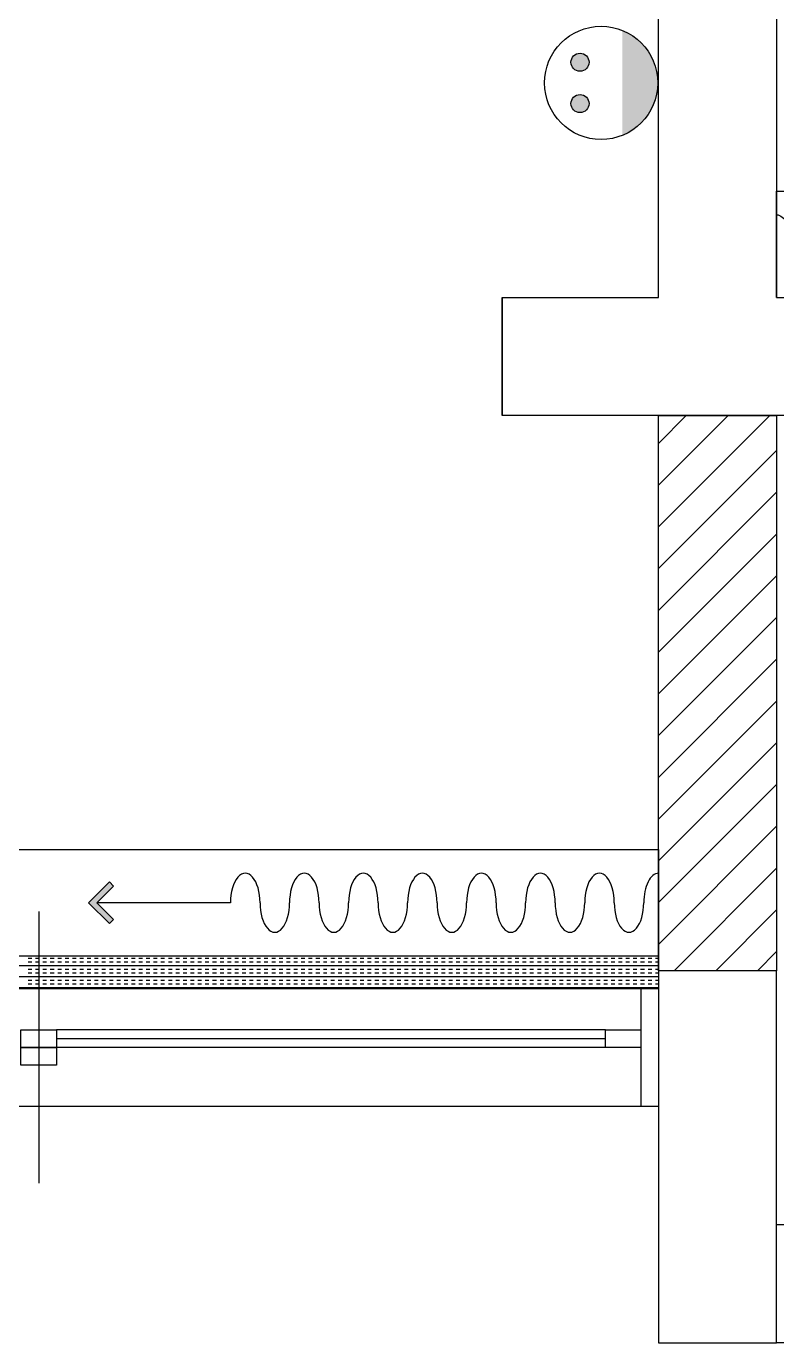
# Model space of a CAD drawing. Header units: inches. Extents: x 88414 to 587042, y -693500 to 27778.
# Drawn here: x 140747 to 142018, y -1201 to 1028 of the extents above; entities that cross this region are included whole.
import ezdxf

# ---------------------------------------------------------------- set-up
doc = ezdxf.new("R2010")
doc.units = ezdxf.units.IN
doc.header["$LTSCALE"] = 50
doc.header["$MEASUREMENT"] = 0
for name, color, linetype in [('01. F-소품', 3, 'Continuous'), ('03-WAL NEW', 3, 'Continuous'), ('06-LIGHT', 4, 'Continuous'), ('3.기호.계단선', 30, 'Continuous'), ('RC-LIGHT', 7, 'Continuous'), ('도면층2', 2, 'Continuous'), ('도면층4', 4, 'Continuous'), ('도면층5', 5, 'Continuous'), ('설비', 140, 'Continuous')]:
    doc.layers.add(name, color=color, linetype=linetype)

# ---------------------------------------------------------------- blocks, each defined once
blk = doc.blocks.new('FFFL2')
at = {"layer": '03-WAL NEW', "color": 8, "linetype": 'Continuous'}
for p, q in [((141817.8, 321.7), (141864.8, 368.7)), ((141817.8, 251), (141935.5, 368.7)), ((141817.8, 180.3), (142006.2, 368.7)), ((141817.8, 109.6), (142017.8, 309.6)), ((141817.8, 38.9), (142017.8, 238.9)), ((141817.8, -31.8), (142017.8, 168.2)), ((141817.8, -102.5), (142017.8, 97.5)), ((141817.8, -173.2), (142017.8, 26.8)), ((141817.8, -244), (142017.8, -44)), ((141817.8, -314.7), (142017.8, -114.7)), ((141817.8, -385.4), (142017.8, -185.4)), ((141817.8, -456.1), (142017.8, -256.1)), ((141817.8, -526.8), (142017.8, -326.8)), ((141844, -571.3), (142017.8, -397.5)), ((141914.7, -571.3), (142017.8, -468.2)), ((141985.4, -571.3), (142017.8, -538.9))]:
    blk.add_line(p, q, dxfattribs=at)
at = {"layer": '03-WAL NEW', "color": 8}
for p, q in [((141817.8, -571.3), (141817.8, 368.7)), ((141817.8, 368.7), (142017.8, 368.7)), ((142017.8, 368.7), (142017.8, -571.3)), ((142017.8, -571.3), (141817.8, -571.3))]:
    blk.add_line(p, q, dxfattribs=at)
at = {"layer": '3.기호.계단선', "color": 8}
for p, q in [((138797.8, -546.3), (141817.8, -546.3)), ((141817.8, -546.3), (141817.8, -601.3)), ((141817.8, -601.3), (138797.8, -601.3))]:
    blk.add_line(p, q, dxfattribs=at)
at = {"layer": '3.기호.계단선', "color": 8, "linetype": 'Continuous'}
for p, q in [((140750, -550), (140756.2, -550)), ((140750, -556.2), (140756.2, -556.2)), ((140762.5, -550), (140768.8, -550)), ((140762.5, -556.2), (140768.8, -556.2)), ((140775, -550), (140781.2, -550)), ((140775, -556.2), (140781.2, -556.2)), ((140787.5, -550), (140793.8, -550)), ((140787.5, -556.2), (140793.8, -556.2)), ((140800, -550), (140806.2, -550)), ((140800, -556.2), (140806.2, -556.2)), ((140812.5, -550), (140818.8, -550)), ((140812.5, -556.2), (140818.8, -556.2)), ((140825, -550), (140831.2, -550)), ((140825, -556.2), (140831.2, -556.2)), ((140837.5, -550), (140843.8, -550)), ((140837.5, -556.2), (140843.8, -556.2)), ((140850, -550), (140856.2, -550)), ((140850, -556.2), (140856.2, -556.2)), ((140862.5, -550), (140868.8, -550)), ((140862.5, -556.2), (140868.8, -556.2)), ((140875, -550), (140881.2, -550)), ((140875, -556.2), (140881.2, -556.2)), ((140887.5, -550), (140893.8, -550)), ((140887.5, -556.2), (140893.8, -556.2)), ((140900, -550), (140906.2, -550)), ((140900, -556.2), (140906.2, -556.2)), ((140912.5, -550), (140918.8, -550)), ((140912.5, -556.2), (140918.8, -556.2)), ((140925, -550), (140931.2, -550)), ((140925, -556.2), (140931.2, -556.2)), ((140937.5, -550), (140943.8, -550)), ((140937.5, -556.2), (140943.8, -556.2)), ((140950, -550), (140956.2, -550)), ((140950, -556.2), (140956.2, -556.2)), ((140962.5, -550), (140968.8, -550)), ((140962.5, -556.2), (140968.8, -556.2)), ((140975, -550), (140981.2, -550)), ((140975, -556.2), (140981.2, -556.2)), ((140987.5, -550), (140993.8, -550)), ((140987.5, -556.2), (140993.8, -556.2)), ((141000, -550), (141006.2, -550)), ((141000, -556.2), (141006.2, -556.2)), ((141012.5, -550), (141018.8, -550)), ((141012.5, -556.2), (141018.8, -556.2)), ((141025, -550), (141031.2, -550)), ((141025, -556.2), (141031.2, -556.2)), ((141037.5, -550), (141043.8, -550)), ((141037.5, -556.2), (141043.8, -556.2)), ((141050, -550), (141056.2, -550)), ((141050, -556.2), (141056.2, -556.2)), ((141062.5, -550), (141068.8, -550)), ((141062.5, -556.2), (141068.8, -556.2)), ((141075, -550), (141081.2, -550)), ((141075, -556.2), (141081.2, -556.2)), ((141087.5, -550), (141093.8, -550)), ((141087.5, -556.2), (141093.8, -556.2)), ((141100, -550), (141106.2, -550)), ((141100, -556.2), (141106.2, -556.2)), ((141112.5, -550), (141118.8, -550)), ((141112.5, -556.2), (141118.8, -556.2)), ((141125, -550), (141131.2, -550)), ((141125, -556.2), (141131.2, -556.2)), ((141137.5, -550), (141143.8, -550)), ((141137.5, -556.2), (141143.8, -556.2)), ((141150, -550), (141156.2, -550)), ((141150, -556.2), (141156.2, -556.2)), ((141162.5, -550), (141168.8, -550)), ((141162.5, -556.2), (141168.8, -556.2)), ((141175, -550), (141181.2, -550)), ((141175, -556.2), (141181.2, -556.2)), ((141187.5, -550), (141193.8, -550)), ((141187.5, -556.2), (141193.8, -556.2)), ((141200, -550), (141206.2, -550)), ((141200, -556.2), (141206.2, -556.2)), ((141212.5, -550), (141218.8, -550)), ((141212.5, -556.2), (141218.8, -556.2)), ((141225, -550), (141231.2, -550)), ((141225, -556.2), (141231.2, -556.2)), ((141237.5, -550), (141243.8, -550)), ((141237.5, -556.2), (141243.8, -556.2)), ((141250, -550), (141256.2, -550)), ((141250, -556.2), (141256.2, -556.2)), ((141262.5, -550), (141268.8, -550)), ((141262.5, -556.2), (141268.8, -556.2)), ((141275, -550), (141281.2, -550)), ((141275, -556.2), (141281.2, -556.2)), ((141287.5, -550), (141293.8, -550)), ((141287.5, -556.2), (141293.8, -556.2)), ((141300, -550), (141306.2, -550)), ((141300, -556.2), (141306.2, -556.2)), ((141312.5, -550), (141318.8, -550)), ((141312.5, -556.2), (141318.8, -556.2)), ((141325, -550), (141331.2, -550)), ((141325, -556.2), (141331.2, -556.2)), ((141337.5, -550), (141343.8, -550)), ((141337.5, -556.2), (141343.8, -556.2)), ((141350, -550), (141356.2, -550)), ((141350, -556.2), (141356.2, -556.2)), ((141362.5, -550), (141368.8, -550)), ((141362.5, -556.2), (141368.8, -556.2)), ((141375, -550), (141381.2, -550)), ((141375, -556.2), (141381.2, -556.2)), ((141387.5, -550), (141393.8, -550)), ((141387.5, -556.2), (141393.8, -556.2)), ((141400, -550), (141406.2, -550)), ((141400, -556.2), (141406.2, -556.2)), ((141412.5, -550), (141418.8, -550)), ((141412.5, -556.2), (141418.8, -556.2)), ((141425, -550), (141431.2, -550)), ((141425, -556.2), (141431.2, -556.2)), ((141437.5, -550), (141443.8, -550)), ((141437.5, -556.2), (141443.8, -556.2)), ((141450, -550), (141456.2, -550)), ((141450, -556.2), (141456.2, -556.2)), ((141462.5, -550), (141468.8, -550)), ((141462.5, -556.2), (141468.8, -556.2)), ((141475, -550), (141481.2, -550)), ((141475, -556.2), (141481.2, -556.2)), ((141487.5, -550), (141493.8, -550)), ((141487.5, -556.2), (141493.8, -556.2)), ((141500, -550), (141506.2, -550)), ((141500, -556.2), (141506.2, -556.2)), ((141512.5, -550), (141518.8, -550)), ((141512.5, -556.2), (141518.8, -556.2)), ((141525, -550), (141531.2, -550)), ((141525, -556.2), (141531.2, -556.2)), ((141537.5, -550), (141543.8, -550)), ((141537.5, -556.2), (141543.8, -556.2)), ((141550, -550), (141556.2, -550)), ((141550, -556.2), (141556.2, -556.2)), ((141562.5, -550), (141568.8, -550)), ((141562.5, -556.2), (141568.8, -556.2)), ((141575, -550), (141581.2, -550)), ((141575, -556.2), (141581.2, -556.2)), ((141587.5, -550), (141593.8, -550)), ((141587.5, -556.2), (141593.8, -556.2)), ((141600, -550), (141606.2, -550)), ((141600, -556.2), (141606.2, -556.2)), ((141612.5, -550), (141618.8, -550)), ((141612.5, -556.2), (141618.8, -556.2)), ((141625, -550), (141631.2, -550)), ((141625, -556.2), (141631.2, -556.2)), ((141637.5, -550), (141643.8, -550)), ((141637.5, -556.2), (141643.8, -556.2)), ((141650, -550), (141656.2, -550)), ((141650, -556.2), (141656.2, -556.2)), ((141662.5, -550), (141668.8, -550)), ((141662.5, -556.2), (141668.8, -556.2)), ((141675, -550), (141681.2, -550)), ((141675, -556.2), (141681.2, -556.2)), ((141687.5, -550), (141693.8, -550)), ((141687.5, -556.2), (141693.8, -556.2)), ((141700, -550), (141706.2, -550)), ((141700, -556.2), (141706.2, -556.2)), ((141712.5, -550), (141718.8, -550)), ((141712.5, -556.2), (141718.8, -556.2)), ((141725, -550), (141731.2, -550)), ((141725, -556.2), (141731.2, -556.2)), ((141737.5, -550), (141743.8, -550)), ((141737.5, -556.2), (141743.8, -556.2)), ((141750, -550), (141756.2, -550)), ((141750, -556.2), (141756.2, -556.2)), ((141762.5, -550), (141768.8, -550)), ((141762.5, -556.2), (141768.8, -556.2)), ((141775, -550), (141781.2, -550)), ((141775, -556.2), (141781.2, -556.2)), ((141787.5, -550), (141793.8, -550)), ((141787.5, -556.2), (141793.8, -556.2)), ((141800, -550), (141806.2, -550)), ((141800, -556.2), (141806.2, -556.2)), ((141812.5, -550), (141817.8, -550)), ((141812.5, -556.2), (141817.8, -556.2)), ((138797.8, -562.5), (141817.8, -562.5)), ((140750, -568.8), (140756.2, -568.8)), ((140750, -575), (140756.2, -575)), ((140762.5, -568.8), (140768.8, -568.8)), ((140762.5, -575), (140768.8, -575)), ((140775, -568.8), (140781.2, -568.8)), ((140775, -575), (140781.2, -575)), ((140787.5, -568.8), (140793.8, -568.8)), ((140787.5, -575), (140793.8, -575)), ((140800, -568.8), (140806.2, -568.8)), ((140800, -575), (140806.2, -575)), ((140812.5, -568.8), (140818.8, -568.8)), ((140812.5, -575), (140818.8, -575)), ((140825, -568.8), (140831.2, -568.8)), ((140825, -575), (140831.2, -575)), ((140837.5, -568.8), (140843.8, -568.8)), ((140837.5, -575), (140843.8, -575)), ((140850, -568.8), (140856.2, -568.8)), ((140850, -575), (140856.2, -575)), ((140862.5, -568.8), (140868.8, -568.8)), ((140862.5, -575), (140868.8, -575)), ((140875, -568.8), (140881.2, -568.8)), ((140875, -575), (140881.2, -575)), ((140887.5, -568.8), (140893.8, -568.8)), ((140887.5, -575), (140893.8, -575)), ((140900, -568.8), (140906.2, -568.8)), ((140900, -575), (140906.2, -575)), ((140912.5, -568.8), (140918.8, -568.8)), ((140912.5, -575), (140918.8, -575)), ((140925, -568.8), (140931.2, -568.8)), ((140925, -575), (140931.2, -575)), ((140937.5, -568.8), (140943.8, -568.8)), ((140937.5, -575), (140943.8, -575)), ((140950, -568.8), (140956.2, -568.8)), ((140950, -575), (140956.2, -575)), ((140962.5, -568.8), (140968.8, -568.8)), ((140962.5, -575), (140968.8, -575)), ((140975, -568.8), (140981.2, -568.8)), ((140975, -575), (140981.2, -575)), ((140987.5, -568.8), (140993.8, -568.8)), ((140987.5, -575), (140993.8, -575)), ((141000, -568.8), (141006.2, -568.8)), ((141000, -575), (141006.2, -575)), ((141012.5, -568.8), (141018.8, -568.8)), ((141012.5, -575), (141018.8, -575)), ((141025, -568.8), (141031.2, -568.8)), ((141025, -575), (141031.2, -575)), ((141037.5, -568.8), (141043.8, -568.8)), ((141037.5, -575), (141043.8, -575)), ((141050, -568.8), (141056.2, -568.8)), ((141050, -575), (141056.2, -575)), ((141062.5, -568.8), (141068.8, -568.8)), ((141062.5, -575), (141068.8, -575)), ((141075, -568.8), (141081.2, -568.8)), ((141075, -575), (141081.2, -575)), ((141087.5, -568.8), (141093.8, -568.8)), ((141087.5, -575), (141093.8, -575)), ((141100, -568.8), (141106.2, -568.8)), ((141100, -575), (141106.2, -575)), ((141112.5, -568.8), (141118.8, -568.8)), ((141112.5, -575), (141118.8, -575)), ((141125, -568.8), (141131.2, -568.8)), ((141125, -575), (141131.2, -575)), ((141137.5, -568.8), (141143.8, -568.8)), ((141137.5, -575), (141143.8, -575)), ((141150, -568.8), (141156.2, -568.8)), ((141150, -575), (141156.2, -575)), ((141162.5, -568.8), (141168.8, -568.8)), ((141162.5, -575), (141168.8, -575)), ((141175, -568.8), (141181.2, -568.8)), ((141175, -575), (141181.2, -575)), ((141187.5, -568.8), (141193.8, -568.8)), ((141187.5, -575), (141193.8, -575)), ((141200, -568.8), (141206.2, -568.8)), ((141200, -575), (141206.2, -575)), ((141212.5, -568.8), (141218.8, -568.8)), ((141212.5, -575), (141218.8, -575)), ((141225, -568.8), (141231.2, -568.8)), ((141225, -575), (141231.2, -575)), ((141237.5, -568.8), (141243.8, -568.8)), ((141237.5, -575), (141243.8, -575)), ((141250, -568.8), (141256.2, -568.8)), ((141250, -575), (141256.2, -575)), ((141262.5, -568.8), (141268.8, -568.8)), ((141262.5, -575), (141268.8, -575)), ((141275, -568.8), (141281.2, -568.8)), ((141275, -575), (141281.2, -575)), ((141287.5, -568.8), (141293.8, -568.8)), ((141287.5, -575), (141293.8, -575)), ((141300, -568.8), (141306.2, -568.8)), ((141300, -575), (141306.2, -575)), ((141312.5, -568.8), (141318.8, -568.8)), ((141312.5, -575), (141318.8, -575)), ((141325, -568.8), (141331.2, -568.8)), ((141325, -575), (141331.2, -575)), ((141337.5, -568.8), (141343.8, -568.8)), ((141337.5, -575), (141343.8, -575)), ((141350, -568.8), (141356.2, -568.8)), ((141350, -575), (141356.2, -575)), ((141362.5, -568.8), (141368.8, -568.8)), ((141362.5, -575), (141368.8, -575)), ((141375, -568.8), (141381.2, -568.8)), ((141375, -575), (141381.2, -575)), ((141387.5, -568.8), (141393.8, -568.8)), ((141387.5, -575), (141393.8, -575)), ((141400, -568.8), (141406.2, -568.8)), ((141400, -575), (141406.2, -575)), ((141412.5, -568.8), (141418.8, -568.8)), ((141412.5, -575), (141418.8, -575)), ((141425, -568.8), (141431.2, -568.8)), ((141425, -575), (141431.2, -575)), ((141437.5, -568.8), (141443.8, -568.8)), ((141437.5, -575), (141443.8, -575)), ((141450, -568.8), (141456.2, -568.8)), ((141450, -575), (141456.2, -575)), ((141462.5, -568.8), (141468.8, -568.8)), ((141462.5, -575), (141468.8, -575)), ((141475, -568.8), (141481.2, -568.8)), ((141475, -575), (141481.2, -575)), ((141487.5, -568.8), (141493.8, -568.8)), ((141487.5, -575), (141493.8, -575)), ((141500, -568.8), (141506.2, -568.8)), ((141500, -575), (141506.2, -575)), ((141512.5, -568.8), (141518.8, -568.8)), ((141512.5, -575), (141518.8, -575)), ((141525, -568.8), (141531.2, -568.8)), ((141525, -575), (141531.2, -575)), ((141537.5, -568.8), (141543.8, -568.8)), ((141537.5, -575), (141543.8, -575)), ((141550, -568.8), (141556.2, -568.8)), ((141550, -575), (141556.2, -575)), ((141562.5, -568.8), (141568.8, -568.8)), ((141562.5, -575), (141568.8, -575)), ((141575, -568.8), (141581.2, -568.8)), ((141575, -575), (141581.2, -575)), ((141587.5, -568.8), (141593.8, -568.8)), ((141587.5, -575), (141593.8, -575)), ((141600, -568.8), (141606.2, -568.8)), ((141600, -575), (141606.2, -575)), ((141612.5, -568.8), (141618.8, -568.8)), ((141612.5, -575), (141618.8, -575)), ((141625, -568.8), (141631.2, -568.8)), ((141625, -575), (141631.2, -575)), ((141637.5, -568.8), (141643.8, -568.8)), ((141637.5, -575), (141643.8, -575)), ((141650, -568.8), (141656.2, -568.8)), ((141650, -575), (141656.2, -575)), ((141662.5, -568.8), (141668.8, -568.8)), ((141662.5, -575), (141668.8, -575)), ((141675, -568.8), (141681.2, -568.8)), ((141675, -575), (141681.2, -575)), ((141687.5, -568.8), (141693.8, -568.8)), ((141687.5, -575), (141693.8, -575)), ((141700, -568.8), (141706.2, -568.8)), ((141700, -575), (141706.2, -575)), ((141712.5, -568.8), (141718.8, -568.8)), ((141712.5, -575), (141718.8, -575)), ((141725, -568.8), (141731.2, -568.8)), ((141725, -575), (141731.2, -575)), ((141737.5, -568.8), (141743.8, -568.8)), ((141737.5, -575), (141743.8, -575)), ((141750, -568.8), (141756.2, -568.8)), ((141750, -575), (141756.2, -575)), ((141762.5, -568.8), (141768.8, -568.8)), ((141762.5, -575), (141768.8, -575)), ((141775, -568.8), (141781.2, -568.8)), ((141775, -575), (141781.2, -575)), ((141787.5, -568.8), (141793.8, -568.8)), ((141787.5, -575), (141793.8, -575)), ((141800, -568.8), (141806.2, -568.8)), ((141800, -575), (141806.2, -575)), ((141812.5, -568.8), (141817.8, -568.8)), ((141812.5, -575), (141817.8, -575)), ((138797.8, -581.2), (141817.8, -581.2)), ((138797.8, -600), (141817.8, -600)), ((140750, -587.5), (140756.2, -587.5)), ((140750, -593.8), (140756.2, -593.8)), ((140762.5, -587.5), (140768.8, -587.5)), ((140762.5, -593.8), (140768.8, -593.8)), ((140775, -587.5), (140781.2, -587.5)), ((140775, -593.8), (140781.2, -593.8)), ((140787.5, -587.5), (140793.8, -587.5)), ((140787.5, -593.8), (140793.8, -593.8)), ((140800, -587.5), (140806.2, -587.5)), ((140800, -593.8), (140806.2, -593.8)), ((140812.5, -587.5), (140818.8, -587.5)), ((140812.5, -593.8), (140818.8, -593.8)), ((140825, -587.5), (140831.2, -587.5)), ((140825, -593.8), (140831.2, -593.8)), ((140837.5, -587.5), (140843.8, -587.5)), ((140837.5, -593.8), (140843.8, -593.8)), ((140850, -587.5), (140856.2, -587.5)), ((140850, -593.8), (140856.2, -593.8)), ((140862.5, -587.5), (140868.8, -587.5)), ((140862.5, -593.8), (140868.8, -593.8)), ((140875, -587.5), (140881.2, -587.5)), ((140875, -593.8), (140881.2, -593.8)), ((140887.5, -587.5), (140893.8, -587.5)), ((140887.5, -593.8), (140893.8, -593.8)), ((140900, -587.5), (140906.2, -587.5)), ((140900, -593.8), (140906.2, -593.8)), ((140912.5, -587.5), (140918.8, -587.5)), ((140912.5, -593.8), (140918.8, -593.8)), ((140925, -587.5), (140931.2, -587.5)), ((140925, -593.8), (140931.2, -593.8)), ((140937.5, -587.5), (140943.8, -587.5)), ((140937.5, -593.8), (140943.8, -593.8)), ((140950, -587.5), (140956.2, -587.5)), ((140950, -593.8), (140956.2, -593.8)), ((140962.5, -587.5), (140968.8, -587.5)), ((140962.5, -593.8), (140968.8, -593.8)), ((140975, -587.5), (140981.2, -587.5)), ((140975, -593.8), (140981.2, -593.8)), ((140987.5, -587.5), (140993.8, -587.5)), ((140987.5, -593.8), (140993.8, -593.8)), ((141000, -587.5), (141006.2, -587.5)), ((141000, -593.8), (141006.2, -593.8)), ((141012.5, -587.5), (141018.8, -587.5)), ((141012.5, -593.8), (141018.8, -593.8)), ((141025, -587.5), (141031.2, -587.5)), ((141025, -593.8), (141031.2, -593.8)), ((141037.5, -587.5), (141043.8, -587.5)), ((141037.5, -593.8), (141043.8, -593.8)), ((141050, -587.5), (141056.2, -587.5)), ((141050, -593.8), (141056.2, -593.8)), ((141062.5, -587.5), (141068.8, -587.5)), ((141062.5, -593.8), (141068.8, -593.8)), ((141075, -587.5), (141081.2, -587.5)), ((141075, -593.8), (141081.2, -593.8)), ((141087.5, -587.5), (141093.8, -587.5)), ((141087.5, -593.8), (141093.8, -593.8)), ((141100, -587.5), (141106.2, -587.5)), ((141100, -593.8), (141106.2, -593.8)), ((141112.5, -587.5), (141118.8, -587.5)), ((141112.5, -593.8), (141118.8, -593.8)), ((141125, -587.5), (141131.2, -587.5)), ((141125, -593.8), (141131.2, -593.8)), ((141137.5, -587.5), (141143.8, -587.5)), ((141137.5, -593.8), (141143.8, -593.8)), ((141150, -587.5), (141156.2, -587.5)), ((141150, -593.8), (141156.2, -593.8)), ((141162.5, -587.5), (141168.8, -587.5)), ((141162.5, -593.8), (141168.8, -593.8)), ((141175, -587.5), (141181.2, -587.5)), ((141175, -593.8), (141181.2, -593.8)), ((141187.5, -587.5), (141193.8, -587.5)), ((141187.5, -593.8), (141193.8, -593.8)), ((141200, -587.5), (141206.2, -587.5)), ((141200, -593.8), (141206.2, -593.8)), ((141212.5, -587.5), (141218.8, -587.5)), ((141212.5, -593.8), (141218.8, -593.8)), ((141225, -587.5), (141231.2, -587.5)), ((141225, -593.8), (141231.2, -593.8)), ((141237.5, -587.5), (141243.8, -587.5)), ((141237.5, -593.8), (141243.8, -593.8)), ((141250, -587.5), (141256.2, -587.5)), ((141250, -593.8), (141256.2, -593.8)), ((141262.5, -587.5), (141268.8, -587.5)), ((141262.5, -593.8), (141268.8, -593.8)), ((141275, -587.5), (141281.2, -587.5)), ((141275, -593.8), (141281.2, -593.8)), ((141287.5, -587.5), (141293.8, -587.5)), ((141287.5, -593.8), (141293.8, -593.8)), ((141300, -587.5), (141306.2, -587.5)), ((141300, -593.8), (141306.2, -593.8)), ((141312.5, -587.5), (141318.8, -587.5)), ((141312.5, -593.8), (141318.8, -593.8)), ((141325, -587.5), (141331.2, -587.5)), ((141325, -593.8), (141331.2, -593.8)), ((141337.5, -587.5), (141343.8, -587.5)), ((141337.5, -593.8), (141343.8, -593.8)), ((141350, -587.5), (141356.2, -587.5)), ((141350, -593.8), (141356.2, -593.8)), ((141362.5, -587.5), (141368.8, -587.5)), ((141362.5, -593.8), (141368.8, -593.8)), ((141375, -587.5), (141381.2, -587.5)), ((141375, -593.8), (141381.2, -593.8)), ((141387.5, -587.5), (141393.8, -587.5)), ((141387.5, -593.8), (141393.8, -593.8)), ((141400, -587.5), (141406.2, -587.5)), ((141400, -593.8), (141406.2, -593.8)), ((141412.5, -587.5), (141418.8, -587.5)), ((141412.5, -593.8), (141418.8, -593.8)), ((141425, -587.5), (141431.2, -587.5)), ((141425, -593.8), (141431.2, -593.8)), ((141437.5, -587.5), (141443.8, -587.5)), ((141437.5, -593.8), (141443.8, -593.8)), ((141450, -587.5), (141456.2, -587.5)), ((141450, -593.8), (141456.2, -593.8)), ((141462.5, -587.5), (141468.8, -587.5)), ((141462.5, -593.8), (141468.8, -593.8)), ((141475, -587.5), (141481.2, -587.5)), ((141475, -593.8), (141481.2, -593.8)), ((141487.5, -587.5), (141493.8, -587.5)), ((141487.5, -593.8), (141493.8, -593.8)), ((141500, -587.5), (141506.2, -587.5)), ((141500, -593.8), (141506.2, -593.8)), ((141512.5, -587.5), (141518.8, -587.5)), ((141512.5, -593.8), (141518.8, -593.8)), ((141525, -587.5), (141531.2, -587.5)), ((141525, -593.8), (141531.2, -593.8)), ((141537.5, -587.5), (141543.8, -587.5)), ((141537.5, -593.8), (141543.8, -593.8)), ((141550, -587.5), (141556.2, -587.5)), ((141550, -593.8), (141556.2, -593.8)), ((141562.5, -587.5), (141568.8, -587.5)), ((141562.5, -593.8), (141568.8, -593.8)), ((141575, -587.5), (141581.2, -587.5)), ((141575, -593.8), (141581.2, -593.8)), ((141587.5, -587.5), (141593.8, -587.5)), ((141587.5, -593.8), (141593.8, -593.8)), ((141600, -587.5), (141606.2, -587.5)), ((141600, -593.8), (141606.2, -593.8)), ((141612.5, -587.5), (141618.8, -587.5)), ((141612.5, -593.8), (141618.8, -593.8)), ((141625, -587.5), (141631.2, -587.5)), ((141625, -593.8), (141631.2, -593.8)), ((141637.5, -587.5), (141643.8, -587.5)), ((141637.5, -593.8), (141643.8, -593.8)), ((141650, -587.5), (141656.2, -587.5)), ((141650, -593.8), (141656.2, -593.8)), ((141662.5, -587.5), (141668.8, -587.5)), ((141662.5, -593.8), (141668.8, -593.8)), ((141675, -587.5), (141681.2, -587.5)), ((141675, -593.8), (141681.2, -593.8)), ((141687.5, -587.5), (141693.8, -587.5)), ((141687.5, -593.8), (141693.8, -593.8)), ((141700, -587.5), (141706.2, -587.5)), ((141700, -593.8), (141706.2, -593.8)), ((141712.5, -587.5), (141718.8, -587.5)), ((141712.5, -593.8), (141718.8, -593.8)), ((141725, -587.5), (141731.2, -587.5)), ((141725, -593.8), (141731.2, -593.8)), ((141737.5, -587.5), (141743.8, -587.5)), ((141737.5, -593.8), (141743.8, -593.8)), ((141750, -587.5), (141756.2, -587.5)), ((141750, -593.8), (141756.2, -593.8)), ((141762.5, -587.5), (141768.8, -587.5)), ((141762.5, -593.8), (141768.8, -593.8)), ((141775, -587.5), (141781.2, -587.5)), ((141775, -593.8), (141781.2, -593.8)), ((141787.5, -587.5), (141793.8, -587.5)), ((141787.5, -593.8), (141793.8, -593.8)), ((141800, -587.5), (141806.2, -587.5)), ((141800, -593.8), (141806.2, -593.8)), ((141812.5, -587.5), (141817.8, -587.5)), ((141812.5, -593.8), (141817.8, -593.8))]:
    blk.add_line(p, q, dxfattribs=at)
at = {"layer": '도면층2', "color": 8}
blk.add_lwpolyline([(141792.8, 3898.7), (141792.8, 4058.7), (142017.8, 4058.7), (142017.8, 568.7), (142492.8, 568.7), (142492.8, 368.7), (141552.8, 368.7), (141552.8, 568.7), (141817.8, 568.7), (141817.8, 3888.7), (141792.8, 3888.7)], dxfattribs=at)
blk.add_lwpolyline([(141817.8, -1201.3), (142017.8, -1201.3), (142017.8, -1001.3), (142017.8, -571.3), (141817.8, -571.3), (141817.8, -791.3)], close=True, dxfattribs=at)
at = {"layer": '도면층4', "color": 8}
for p, q in [((141552.8, 568.7), (141552.8, 368.7)), ((140767.8, -471.3), (140767.8, -931.3)), ((141817.8, -571.3), (141817.8, -791.3)), ((139717.8, -601.3), (141817.8, -601.3)), ((141787.8, -601.3), (141787.8, -801.3)), ((140797.8, -686.3), (141727.8, -686.3)), ((141817.8, -801.3), (139717.8, -801.3)), ((142017.8, -1001.3), (146517.8, -1001.3)), ((142017.8, -1201.3), (142017.8, -1001.3)), ((146517.8, -1201.3), (142017.8, -1201.3))]:
    blk.add_line(p, q, dxfattribs=at)
for points in [[(140737.8, -701.3), (140737.8, -671.3), (140797.8, -671.3), (140797.8, -701.3)], [(141727.8, -701.3), (141727.8, -671.3), (141787.8, -671.3), (141787.8, -701.3)], [(140737.8, -731.3), (140737.8, -701.3), (140797.8, -701.3), (140797.8, -731.3)]]:
    blk.add_lwpolyline(points, close=True, dxfattribs=at)
at = {"layer": '도면층5', "color": 8}
for p, q in [((141727.8, -671.3), (140797.8, -671.3)), ((141727.8, -701.3), (140797.8, -701.3))]:
    blk.add_line(p, q, dxfattribs=at)
blk = doc.blocks.new('FFSFDF')
at = {"layer": '01. F-소품'}
blk.add_hatch(color=8, dxfattribs=at).paths.add_polyline_path([(1567672.9, 1746751.1), (1567679.9, 1746744.1), (1567715.3, 1746779.4), (1567679.9, 1746814.8), (1567672.9, 1746807.7), (1567701.2, 1746779.4)])
at = {"layer": '01. F-소품', "color": 8}
for p, q in [((1567672.9, 1746807.7), (1567679.9, 1746814.8)), ((1567474.8, 1746779.4), (1567701.2, 1746779.4)), ((1567672.9, 1746751.1), (1567679.9, 1746744.1))]:
    blk.add_line(p, q, dxfattribs=at)
for points in [[(1567672.9, 1746807.7), (1567701.2, 1746779.4), (1567672.9, 1746751.1)], [(1567679.9, 1746814.8), (1567715.3, 1746779.4), (1567679.9, 1746744.1)]]:
    blk.add_lwpolyline(points, dxfattribs=at)
for centre, start_param, end_param in [((1566799.8, 1746779.4), 1.570796, 4.712389), ((1566899.8, 1746779.4), 1.570796, 4.712389), ((1566999.8, 1746779.4), 1.570796, 4.712389), ((1567099.8, 1746779.4), 1.570796, 4.712389), ((1567199.8, 1746779.4), 1.570796, 4.712389), ((1567299.8, 1746779.4), 1.570796, 4.712389), ((1567399.8, 1746779.4), 1.570796, 4.712389), ((1566749.8, 1746779.4), 6.283185, 7.853982), ((1566849.8, 1746779.4), 4.712389, 7.853982), ((1566949.8, 1746779.4), 4.712389, 7.853982), ((1567049.8, 1746779.4), 4.712389, 7.853982), ((1567149.8, 1746779.4), 4.712389, 7.853982), ((1567249.8, 1746779.4), 4.712389, 7.853982), ((1567349.8, 1746779.4), 4.712389, 7.853982), ((1567449.8, 1746779.4), 4.712389, 7.853982)]:
    blk.add_ellipse(centre, major_axis=(0, -50), ratio=0.5, start_param=start_param, end_param=end_param, dxfattribs=at)
blk = doc.blocks.new('egoo')
at = {"layer": '설비'}
h = blk.add_hatch(color=140, dxfattribs=at)
edge = h.paths.add_edge_path()
edge.add_arc((1015645.3, 443433.7), 22.3, 0, 360)
h = blk.add_hatch(color=140, dxfattribs=at)
edge = h.paths.add_edge_path()
edge.add_arc((1015747.7, 443433.7), 22.3, 0, 360)
h = blk.add_hatch(color=140, dxfattribs=at)
edge = h.paths.add_edge_path()
edge.add_line((1015826.3, 443329.1), (1015566.6, 443329.1))
edge.add_ellipse((1015696.5, 443381.5), major_axis=(99, 99), ratio=1, start_angle=156.9578, end_angle=293.0422)
at = {"layer": '설비', "color": 140}
for centre, radius in [((1015696.5, 443381.5), 140), ((1015645.3, 443433.7), 22.3), ((1015747.7, 443433.7), 22.3)]:
    blk.add_circle(centre, radius, dxfattribs=at)

msp = doc.modelspace()

# ---------------------------------------------------------------- linework, layer by layer
at = {"layer": '06-LIGHT'}
for points in [[(142017.753, 568.742), (142017.753, 748.742), (146517.753, 748.742), (146517.753, 568.742)], [(138797.753, -546.258), (138797.753, -366.258), (141817.753, -366.258), (141817.753, -546.258)]]:
    msp.add_lwpolyline(points, dxfattribs=at)

# ---------------------------------------------------------------- block references
msp.add_blockref('FFFL2', (0, 0))
at = {"color": 0, "xscale": -1, "rotation": 180}
msp.add_blockref('FFSFDF', (-1424732.01, 1747438.171), dxfattribs=at)
at = {"color": 0, "rotation": 180}
msp.add_blockref('FFSFDF', (1708567.516, 1746323.171), dxfattribs=at)
at = {"layer": 'RC-LIGHT', "color": 140, "xscale": 0.6845238224412213, "yscale": 0.6845238224412213, "zscale": 0.6845238224412213, "rotation": 90.00000000000001}
msp.add_blockref('egoo', (445225.703, -694336.296), dxfattribs=at)

doc.saveas('drawing.dxf')
